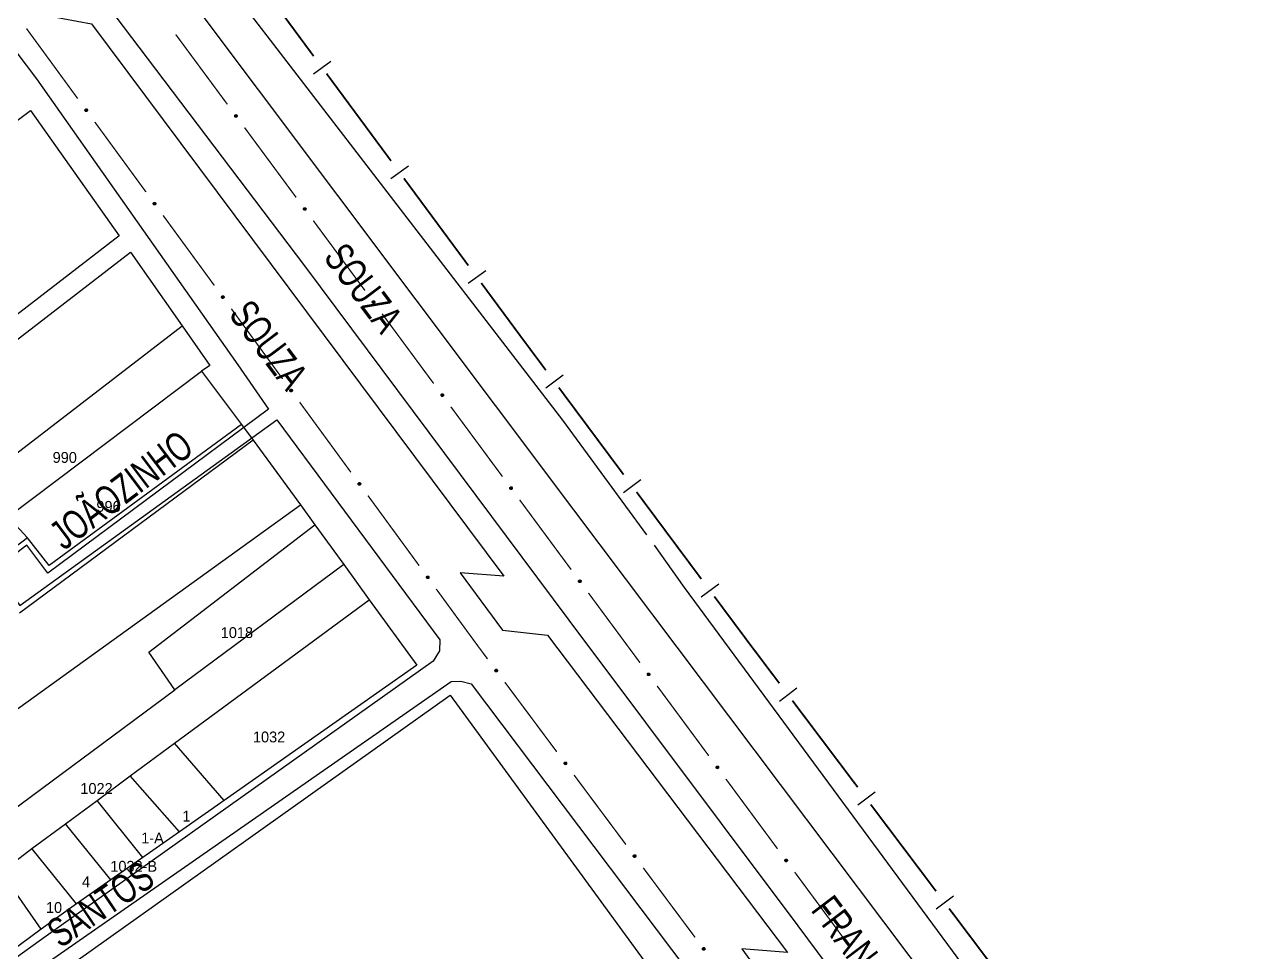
# Model space of a CAD drawing. Extents: x 200123 to 201542, y 4839549 to 4841240.
# Drawn here: x 201358.9 to 201530.1, y 4839952.7 to 4840081 of the extents above; entities that cross this region are included whole.
import ezdxf
from ezdxf.enums import TextEntityAlignment as Align

# ---------------------------------------------------------------- set-up
doc = ezdxf.new("R2010")
doc.units = 0
doc.header["$LTSCALE"] = 1.5
doc.header["$MEASUREMENT"] = 0
for name, color, linetype in [('CD_MALHA_LOTES', 7, 'CONTINUOUS'), ('HD-CANAIS', 7, 'CONTINUOUS'), ('LM-LIM-SETORES-BAIRROS', 250, 'CONTINUOUS'), ('RU-QUADRA', 210, 'CONTINUOUS'), ('SV-EIXO-RUA-PAV', 20, 'CONTINUOUS'), ('SV-RUA-PAVIM', 7, 'CONTINUOUS'), ('SV-TXT-RUA-PAV', 7, 'CONTINUOUS'), ('Th_NmrPort', 1, 'CONTINUOUS')]:
    doc.layers.add(name, color=color, linetype=linetype)
doc.styles.add('ARIAL', font='ARIAL.SHX')

msp = doc.modelspace()

# ---------------------------------------------------------------- linework, layer by layer
at = {"layer": 'CD_MALHA_LOTES', "linetype": 'Continuous', "flags": 128}
for points in [[(201326.72, 4840044.38), (201359.71, 4840069.16)], [(201359.71, 4840069.16), (201371.96, 4840051.83)], [(201371.96, 4840051.83), (201340.63, 4840027.64)], [(201322.88, 4840010.48), (201373.56, 4840049.57)], [(201373.56, 4840049.57), (201380.7, 4840039.36)], [(201352.98, 4840018.06), (201380.7, 4840039.36)], [(201380.7, 4840039.36), (201384.53, 4840033.86)], [(201384.53, 4840033.86), (201383.37, 4840033.08)], [(201356.62, 4840012.94), (201383.37, 4840033.08)], [(201383.37, 4840033.08), (201388.88, 4840025.7)], [(201388.88, 4840025.7), (201362.29, 4840006.22)], [(201388.88, 4840025.7), (201390.5, 4840023.54)], [(201390.5, 4840023.54), (201358.2, 4839999.65)], [(201390.5, 4840023.54), (201397.03, 4840014.6)], [(201329.31, 4839965.82), (201397.03, 4840014.6)], [(201397.03, 4840014.6), (201399.05, 4840011.83)], [(201359.29, 4840010.04), (201356.62, 4840012.94)], [(201376.07, 4839994.22), (201399.05, 4840011.83)], [(201399.05, 4840011.83), (201403.02, 4840006.35)], [(201359.29, 4840010.04), (201355.81, 4840007.36)], [(201362.29, 4840006.22), (201359.29, 4840010.04)], [(201403.02, 4840006.35), (201379.66, 4839989.04)], [(201403.02, 4840006.35), (201406.54, 4840001.5)], [(201379.64, 4839981.65), (201406.54, 4840001.5)], [(201406.54, 4840001.5), (201413.11, 4839992.44)], [(201379.66, 4839989.04), (201376.07, 4839994.22)], [(201413.11, 4839992.44), (201386.48, 4839973.74)], [(201352.66, 4839969.03), (201379.66, 4839989.04)], [(201332.42, 4839927.18), (201361.32, 4839948.13), (201361.9, 4839948.55), (201417.73, 4839988.28)], [(201417.73, 4839988.28), (201443.69, 4839952.77), (201449.96, 4839944.23)], [(201373.51, 4839977.13), (201379.64, 4839981.65)], [(201386.48, 4839973.74), (201379.64, 4839981.65)], [(201368.92, 4839973.74), (201373.51, 4839977.13)], [(201380.32, 4839969.41), (201373.51, 4839977.13)], [(201364.55, 4839970.51), (201368.92, 4839973.74)], [(201375.24, 4839965.84), (201368.92, 4839973.74)], [(201386.48, 4839973.74), (201380.32, 4839969.41)], [(201359.91, 4839967.08), (201364.55, 4839970.51)], [(201370.84, 4839962.75), (201364.55, 4839970.51)], [(201380.32, 4839969.41), (201375.24, 4839965.84)], [(201356.5, 4839964.45), (201359.91, 4839967.08)], [(201366.1, 4839959.42), (201359.91, 4839967.08)], [(201375.24, 4839965.84), (201370.84, 4839962.75)], [(201361.22, 4839955.96), (201355.64, 4839963.94)], [(201370.84, 4839962.75), (201366.1, 4839959.42)], [(201366.1, 4839959.42), (201361.22, 4839955.96)], [(201361.22, 4839955.96), (201356.9, 4839952.75)]]:
    msp.add_lwpolyline(points, dxfattribs=at)
at = {"layer": 'HD-CANAIS', "linetype": 'Continuous'}
for points in [[(201378.25, 4840097.9, 2.24), (201433.28, 4840026.33, 2.43), (201444.89, 4840010.46, 2.45)], [(201445.92, 4840009.05, 2.45), (201450.07, 4840003.19, 2.45), (201522.11, 4839905.51, 2.45)]]:
    msp.add_polyline3d(points, dxfattribs=at)
at = {"layer": 'LM-LIM-SETORES-BAIRROS', "const_width": 0.25}
for points in [[(201398.868389, 4840076.65558), (201389.956175, 4840088.720921)], [(201409.563046, 4840062.177171), (201400.650832, 4840074.242512)], [(201420.257702, 4840047.698763), (201411.345489, 4840059.764103)], [(201427.54, 4840037.84), (201422.040145, 4840045.285695)], [(201427.983808, 4840037.243756), (201427.54, 4840037.84)], [(201430.969258, 4840033.232885), (201427.983808, 4840037.243756)], [(201441.716879, 4840018.793749), (201432.760529, 4840030.826362)], [(201452.4645, 4840004.354613), (201443.50815, 4840016.387226)], [(201459.1, 4839995.44), (201454.25577, 4840001.94809)], [(201459.633808, 4839994.731689), (201459.1, 4839995.44)], [(201463.244946, 4839989.940062), (201459.633808, 4839994.731689)], [(201474.078359, 4839975.565183), (201465.050515, 4839987.544249)], [(201484.911772, 4839961.190303), (201475.883928, 4839973.169369)], [(201495.745185, 4839946.815424), (201486.717341, 4839958.79449)]]:
    msp.add_lwpolyline(points, dxfattribs=at)
at = {"layer": 'LM-LIM-SETORES-BAIRROS'}
for points in [[(201401.263218, 4840075.938089), (201398.85015, 4840074.155647)], [(201411.957875, 4840061.459681), (201409.544807, 4840059.677238)], [(201422.652532, 4840046.981272), (201420.239464, 4840045.198829)], [(201433.3667, 4840032.524171), (201430.960177, 4840030.732901)], [(201444.114321, 4840018.085036), (201441.707798, 4840016.293765)], [(201454.861942, 4840003.6459), (201452.455419, 4840001.85463)], [(201465.646565, 4839989.245638), (201463.250752, 4839987.440069)], [(201476.479978, 4839974.870758), (201474.084165, 4839973.065189)], [(201487.313392, 4839960.495879), (201484.917578, 4839958.69031)]]:
    msp.add_lwpolyline(points, dxfattribs=at)
at = {"layer": 'RU-QUADRA', "linetype": 'Continuous', "flags": 128}
msp.add_lwpolyline([(201260.65, 4839995.17), (201293.27, 4840019.19), (201326.72, 4840044.38), (201359.71, 4840069.16), (201371.96, 4840051.83), (201340.63, 4840027.64), (201309.26, 4840003.42), (201275.07, 4839977.02)], close=True, dxfattribs=at)
for points in [[(201322.88, 4840010.48), (201373.56, 4840049.57), (201380.7, 4840039.36), (201384.53, 4840033.86), (201383.37, 4840033.08), (201388.88, 4840025.7), (201390.5, 4840023.54), (201397.03, 4840014.6), (201399.05, 4840011.83), (201403.02, 4840006.35), (201406.54, 4840001.5), (201413.11, 4839992.44), (201386.48, 4839973.74), (201380.32, 4839969.41), (201375.24, 4839965.84), (201370.84, 4839962.75), (201366.1, 4839959.42), (201361.22, 4839955.96), (201356.9, 4839952.75)], [(201332.42, 4839927.18), (201361.32, 4839948.13), (201361.9, 4839948.55), (201417.73, 4839988.28), (201443.69, 4839952.77), (201449.96, 4839944.23), (201462.39, 4839927.32), (201469.49, 4839917.65), (201476.58, 4839907.99), (201483.92, 4839897.56), (201490.98, 4839887.53), (201451.64, 4839859.03), (201448.01, 4839856.62), (201438.11, 4839850.01), (201432.39, 4839846.19), (201413.45, 4839833.55), (201404.61, 4839827.65), (201397.71, 4839823.05), (201392.31, 4839819.5), (201381.22, 4839812.26), (201368.43, 4839803.91), (201354.48, 4839794.79)]]:
    msp.add_lwpolyline(points, dxfattribs=at)
at = {"layer": 'SV-EIXO-RUA-PAV', "const_width": 0.18}
for points in [[(201359.16844, 4840080.475438), (201366.249484, 4840070.787362)], [(201379.807681, 4840079.646608), (201386.938193, 4840069.994883)], [(201368.609832, 4840067.558003), (201375.690875, 4840057.869927)], [(201389.315031, 4840066.777641), (201396.445543, 4840057.125917)], [(201378.051223, 4840054.640568), (201385.132267, 4840044.952492)], [(201398.822381, 4840053.908675), (201405.952893, 4840044.25695)], [(201387.492615, 4840041.723133), (201394.573658, 4840032.035057)], [(201408.329731, 4840041.039709), (201415.460243, 4840031.387984)], [(201396.934006, 4840028.805698), (201404.01505, 4840019.117622)], [(201417.83708, 4840028.170742), (201424.967593, 4840018.519017)], [(201406.375398, 4840015.888263), (201413.456441, 4840006.200187)], [(201427.34443, 4840015.301776), (201434.474943, 4840005.650051)], [(201415.816789, 4840002.970828), (201421.127572, 4839995.704771)], [(201436.85178, 4840002.432809), (201443.982293, 4839992.781084)], [(201421.127572, 4839995.704771), (201421.65, 4839994.99)], [(201421.65, 4839994.99), (201422.913616, 4839993.294401)], [(201425.303819, 4839990.087076), (201432.474428, 4839980.465103)], [(201446.35913, 4839989.563843), (201453.489643, 4839979.912118)], [(201434.864631, 4839977.257779), (201442.035241, 4839967.635806)], [(201455.86648, 4839976.694876), (201462.996993, 4839967.043152)], [(201444.425444, 4839964.428482), (201451.596053, 4839954.806509)], [(201465.37383, 4839963.82591), (201472.504343, 4839954.174185)]]:
    msp.add_lwpolyline(points, dxfattribs=at)
at = {"layer": 'SV-EIXO-RUA-PAV'}
for points in [[(201367.433746, 4840069.353638), (201367.482176, 4840069.346811), (201367.522402, 4840069.331039), (201367.552167, 4840069.308228), (201367.573213, 4840069.281213), (201367.591632, 4840069.251149), (201367.603515, 4840069.216742), (201367.608244, 4840069.175633), (201367.601736, 4840069.127003), (201367.582871, 4840069.086857), (201367.562069, 4840069.056479), (201367.535162, 4840069.032911), (201367.505657, 4840069.015508), (201367.469509, 4840069.004347), (201367.427801, 4840068.999961), (201367.379061, 4840069.007689), (201367.33973, 4840069.023421), (201367.311519, 4840069.046241), (201367.287997, 4840069.073441), (201367.269561, 4840069.104359), (201367.258092, 4840069.138201), (201367.253751, 4840069.180201), (201367.262016, 4840069.228207), (201367.277259, 4840069.267614), (201367.299677, 4840069.296138), (201367.326977, 4840069.318693), (201367.356906, 4840069.337533), (201367.390995, 4840069.350918), (201367.433746, 4840069.353638)], [(201388.129774, 4840068.567237), (201388.178238, 4840068.560657), (201388.218545, 4840068.545091), (201388.248426, 4840068.522433), (201388.26961, 4840068.495525), (201388.288183, 4840068.465557), (201388.300241, 4840068.431211), (201388.30518, 4840068.390126), (201388.298921, 4840068.341464), (201388.280262, 4840068.301222), (201388.259615, 4840068.270738), (201388.23283, 4840068.247033), (201388.203414, 4840068.229478), (201388.167323, 4840068.218133), (201388.125639, 4840068.213533), (201388.07686, 4840068.221012), (201388.037449, 4840068.236543), (201388.009122, 4840068.259218), (201387.985461, 4840068.286297), (201387.966867, 4840068.31712), (201387.955224, 4840068.350903), (201387.950669, 4840068.392881), (201387.958688, 4840068.440929), (201387.97373, 4840068.480413), (201387.996001, 4840068.509051), (201388.023185, 4840068.531745), (201388.053017, 4840068.550738), (201388.087038, 4840068.564297), (201388.129774, 4840068.567237)], [(201376.875138, 4840056.436203), (201376.923567, 4840056.429376), (201376.963794, 4840056.413604), (201376.993559, 4840056.390793), (201377.014605, 4840056.363778), (201377.033024, 4840056.333714), (201377.044906, 4840056.299307), (201377.049635, 4840056.258198), (201377.043127, 4840056.209568), (201377.024262, 4840056.169422), (201377.00346, 4840056.139044), (201376.976553, 4840056.115476), (201376.947049, 4840056.098073), (201376.9109, 4840056.086912), (201376.869193, 4840056.082526), (201376.820452, 4840056.090254), (201376.781122, 4840056.105986), (201376.752911, 4840056.128806), (201376.729389, 4840056.156006), (201376.710953, 4840056.186924), (201376.699483, 4840056.220766), (201376.695143, 4840056.262766), (201376.703408, 4840056.310772), (201376.718651, 4840056.350179), (201376.741068, 4840056.378703), (201376.768369, 4840056.401258), (201376.798297, 4840056.420098), (201376.832387, 4840056.433483), (201376.875138, 4840056.436203)], [(201397.637124, 4840055.69827), (201397.685588, 4840055.69169), (201397.725895, 4840055.676125), (201397.755776, 4840055.653467), (201397.77696, 4840055.626559), (201397.795533, 4840055.59659), (201397.807591, 4840055.562244), (201397.81253, 4840055.52116), (201397.806271, 4840055.472497), (201397.787612, 4840055.432255), (201397.766965, 4840055.401771), (201397.74018, 4840055.378066), (201397.710764, 4840055.360512), (201397.674673, 4840055.349166), (201397.632989, 4840055.344567), (201397.58421, 4840055.352045), (201397.544799, 4840055.367576), (201397.516472, 4840055.390251), (201397.492811, 4840055.417331), (201397.474217, 4840055.448154), (201397.462574, 4840055.481937), (201397.458019, 4840055.523915), (201397.466038, 4840055.571962), (201397.48108, 4840055.611447), (201397.503351, 4840055.640085), (201397.530535, 4840055.662779), (201397.560367, 4840055.681772), (201397.594388, 4840055.695331), (201397.637124, 4840055.69827)], [(201386.316529, 4840043.518768), (201386.364959, 4840043.511941), (201386.405185, 4840043.496169), (201386.43495, 4840043.473358), (201386.455996, 4840043.446343), (201386.474415, 4840043.416279), (201386.486298, 4840043.381872), (201386.491027, 4840043.340763), (201386.484519, 4840043.292133), (201386.465654, 4840043.251987), (201386.444852, 4840043.221609), (201386.417945, 4840043.198041), (201386.38844, 4840043.180638), (201386.352292, 4840043.169477), (201386.310584, 4840043.165091), (201386.261844, 4840043.172819), (201386.222513, 4840043.188551), (201386.194302, 4840043.211371), (201386.17078, 4840043.238571), (201386.152344, 4840043.269489), (201386.140875, 4840043.303331), (201386.136534, 4840043.345331), (201386.144799, 4840043.393337), (201386.160042, 4840043.432744), (201386.18246, 4840043.461268), (201386.20976, 4840043.483823), (201386.239689, 4840043.502663), (201386.273778, 4840043.516047), (201386.316529, 4840043.518768)], [(201407.144474, 4840042.829304), (201407.192938, 4840042.822724), (201407.233245, 4840042.807159), (201407.263126, 4840042.7845), (201407.28431, 4840042.757593), (201407.302882, 4840042.727624), (201407.314941, 4840042.693278), (201407.31988, 4840042.652193), (201407.313621, 4840042.603531), (201407.294962, 4840042.563289), (201407.274315, 4840042.532805), (201407.24753, 4840042.5091), (201407.218114, 4840042.491546), (201407.182023, 4840042.4802), (201407.140339, 4840042.475601), (201407.09156, 4840042.483079), (201407.052149, 4840042.49861), (201407.023822, 4840042.521285), (201407.000161, 4840042.548364), (201406.981567, 4840042.579187), (201406.969924, 4840042.61297), (201406.965369, 4840042.654948), (201406.973388, 4840042.702996), (201406.98843, 4840042.74248), (201407.010701, 4840042.771118), (201407.037885, 4840042.793812), (201407.067717, 4840042.812806), (201407.101738, 4840042.826364), (201407.144474, 4840042.829304)], [(201395.757921, 4840030.601333), (201395.80635, 4840030.594506), (201395.846577, 4840030.578734), (201395.876342, 4840030.555923), (201395.897388, 4840030.528908), (201395.915806, 4840030.498844), (201395.927689, 4840030.464437), (201395.932418, 4840030.423328), (201395.92591, 4840030.374698), (201395.907045, 4840030.334552), (201395.886243, 4840030.304174), (201395.859336, 4840030.280606), (201395.829832, 4840030.263203), (201395.793683, 4840030.252042), (201395.751976, 4840030.247656), (201395.703235, 4840030.255384), (201395.663904, 4840030.271116), (201395.635694, 4840030.293936), (201395.612172, 4840030.321136), (201395.593735, 4840030.352054), (201395.582266, 4840030.385896), (201395.577926, 4840030.427896), (201395.58619, 4840030.475902), (201395.601434, 4840030.515309), (201395.623851, 4840030.543833), (201395.651151, 4840030.566388), (201395.68108, 4840030.585228), (201395.71517, 4840030.598612), (201395.757921, 4840030.601333)], [(201416.651824, 4840029.960338), (201416.700288, 4840029.953758), (201416.740595, 4840029.938192), (201416.770476, 4840029.915534), (201416.79166, 4840029.888626), (201416.810232, 4840029.858657), (201416.822291, 4840029.824311), (201416.82723, 4840029.783227), (201416.820971, 4840029.734565), (201416.802312, 4840029.694322), (201416.781665, 4840029.663839), (201416.75488, 4840029.640133), (201416.725464, 4840029.622579), (201416.689373, 4840029.611233), (201416.647689, 4840029.606634), (201416.59891, 4840029.614112), (201416.559499, 4840029.629643), (201416.531172, 4840029.652318), (201416.507511, 4840029.679398), (201416.488917, 4840029.710221), (201416.477274, 4840029.744004), (201416.472719, 4840029.785982), (201416.480738, 4840029.834029), (201416.49578, 4840029.873514), (201416.518051, 4840029.902152), (201416.545235, 4840029.924846), (201416.575067, 4840029.943839), (201416.609088, 4840029.957398), (201416.651824, 4840029.960338)], [(201405.199312, 4840017.683898), (201405.247742, 4840017.677071), (201405.287968, 4840017.661299), (201405.317733, 4840017.638488), (201405.338779, 4840017.611473), (201405.357198, 4840017.581409), (201405.36908, 4840017.547002), (201405.37381, 4840017.505893), (201405.367301, 4840017.457263), (201405.348437, 4840017.417117), (201405.327635, 4840017.386739), (201405.300728, 4840017.363171), (201405.271223, 4840017.345768), (201405.235075, 4840017.334607), (201405.193367, 4840017.330221), (201405.144627, 4840017.337949), (201405.105296, 4840017.353681), (201405.077085, 4840017.376501), (201405.053563, 4840017.403701), (201405.035127, 4840017.434619), (201405.023657, 4840017.468461), (201405.019317, 4840017.510461), (201405.027582, 4840017.558467), (201405.042825, 4840017.597874), (201405.065243, 4840017.626398), (201405.092543, 4840017.648953), (201405.122472, 4840017.667793), (201405.156561, 4840017.681177), (201405.199312, 4840017.683898)], [(201426.159174, 4840017.091371), (201426.207638, 4840017.084791), (201426.247945, 4840017.069226), (201426.277826, 4840017.046567), (201426.29901, 4840017.01966), (201426.317582, 4840016.989691), (201426.329641, 4840016.955345), (201426.33458, 4840016.91426), (201426.328321, 4840016.865598), (201426.309662, 4840016.825356), (201426.289015, 4840016.794872), (201426.26223, 4840016.771167), (201426.232814, 4840016.753613), (201426.196723, 4840016.742267), (201426.155039, 4840016.737668), (201426.10626, 4840016.745146), (201426.066849, 4840016.760677), (201426.038522, 4840016.783352), (201426.014861, 4840016.810432), (201425.996267, 4840016.841255), (201425.984624, 4840016.875038), (201425.980069, 4840016.917015), (201425.988088, 4840016.965063), (201426.003129, 4840017.004547), (201426.025401, 4840017.033185), (201426.052585, 4840017.05588), (201426.082417, 4840017.074873), (201426.116438, 4840017.088432), (201426.159174, 4840017.091371)], [(201414.640704, 4840004.766463), (201414.689133, 4840004.759636), (201414.72936, 4840004.743864), (201414.759124, 4840004.721053), (201414.780171, 4840004.694038), (201414.798589, 4840004.663974), (201414.810472, 4840004.629567), (201414.815201, 4840004.588458), (201414.808693, 4840004.539828), (201414.789828, 4840004.499682), (201414.769026, 4840004.469304), (201414.742119, 4840004.445736), (201414.712614, 4840004.428333), (201414.676466, 4840004.417172), (201414.634759, 4840004.412786), (201414.586018, 4840004.420514), (201414.546687, 4840004.436246), (201414.518477, 4840004.459066), (201414.494954, 4840004.486266), (201414.476518, 4840004.517184), (201414.465049, 4840004.551026), (201414.460709, 4840004.593026), (201414.468973, 4840004.641032), (201414.484217, 4840004.680439), (201414.506634, 4840004.708963), (201414.533934, 4840004.731518), (201414.563863, 4840004.750358), (201414.597953, 4840004.763742), (201414.640704, 4840004.766463)], [(201435.666524, 4840004.222405), (201435.714988, 4840004.215825), (201435.755295, 4840004.200259), (201435.785176, 4840004.177601), (201435.80636, 4840004.150693), (201435.824932, 4840004.120725), (201435.836991, 4840004.086379), (201435.84193, 4840004.045294), (201435.835671, 4840003.996632), (201435.817012, 4840003.956389), (201435.796365, 4840003.925906), (201435.76958, 4840003.9022), (201435.740164, 4840003.884646), (201435.704073, 4840003.873301), (201435.662389, 4840003.868701), (201435.61361, 4840003.87618), (201435.574199, 4840003.891711), (201435.545872, 4840003.914386), (201435.522211, 4840003.941465), (201435.503617, 4840003.972288), (201435.491974, 4840004.006071), (201435.487419, 4840004.048049), (201435.495438, 4840004.096096), (201435.510479, 4840004.135581), (201435.532751, 4840004.164219), (201435.559935, 4840004.186913), (201435.589767, 4840004.205906), (201435.623788, 4840004.219465), (201435.666524, 4840004.222405)], [(201424.111127, 4839991.871725), (201424.159618, 4839991.865346), (201424.199989, 4839991.849949), (201424.229964, 4839991.827415), (201424.25126, 4839991.800596), (201424.269957, 4839991.770704), (201424.282158, 4839991.736409), (201424.287269, 4839991.695345), (201424.281212, 4839991.646657), (201424.26272, 4839991.606338), (201424.242201, 4839991.575768), (201424.215514, 4839991.551952), (201424.186172, 4839991.534276), (201424.150128, 4839991.52278), (201424.108464, 4839991.518007), (201424.059654, 4839991.525282), (201424.020178, 4839991.540649), (201423.991757, 4839991.563206), (201423.967984, 4839991.590187), (201423.949262, 4839991.620932), (201423.937479, 4839991.654667), (201423.932749, 4839991.696625), (201423.940568, 4839991.744706), (201423.955445, 4839991.784252), (201423.977597, 4839991.812983), (201424.004687, 4839991.83579), (201424.03444, 4839991.854907), (201424.068404, 4839991.868607), (201424.111127, 4839991.871725)], [(201445.173874, 4839991.353438), (201445.222338, 4839991.346858), (201445.262645, 4839991.331293), (201445.292526, 4839991.308635), (201445.31371, 4839991.281727), (201445.332282, 4839991.251758), (201445.344341, 4839991.217412), (201445.34928, 4839991.176327), (201445.343021, 4839991.127665), (201445.324362, 4839991.087423), (201445.303715, 4839991.056939), (201445.276929, 4839991.033234), (201445.247514, 4839991.01568), (201445.211423, 4839991.004334), (201445.169739, 4839990.999735), (201445.12096, 4839991.007213), (201445.081549, 4839991.022744), (201445.053222, 4839991.045419), (201445.02956, 4839991.072499), (201445.010966, 4839991.103322), (201444.999324, 4839991.137105), (201444.994769, 4839991.179083), (201445.002788, 4839991.22713), (201445.017829, 4839991.266614), (201445.040101, 4839991.295252), (201445.067285, 4839991.317947), (201445.097117, 4839991.33694), (201445.131138, 4839991.350499), (201445.173874, 4839991.353438)], [(201433.671939, 4839979.042427), (201433.72043, 4839979.036049), (201433.760801, 4839979.020651), (201433.790777, 4839978.998118), (201433.812073, 4839978.971298), (201433.830769, 4839978.941407), (201433.84297, 4839978.907112), (201433.848081, 4839978.866048), (201433.842024, 4839978.81736), (201433.823533, 4839978.77704), (201433.803013, 4839978.746471), (201433.776326, 4839978.722655), (201433.746984, 4839978.704978), (201433.710941, 4839978.693482), (201433.669276, 4839978.68871), (201433.620466, 4839978.695985), (201433.580991, 4839978.711352), (201433.552569, 4839978.733909), (201433.528796, 4839978.76089), (201433.510074, 4839978.791635), (201433.498291, 4839978.825369), (201433.493561, 4839978.867328), (201433.50138, 4839978.915408), (201433.516257, 4839978.954955), (201433.538409, 4839978.983685), (201433.565499, 4839979.006493), (201433.595252, 4839979.02561), (201433.629216, 4839979.03931), (201433.671939, 4839979.042427)], [(201454.681224, 4839978.484472), (201454.729688, 4839978.477892), (201454.769995, 4839978.462326), (201454.799876, 4839978.439668), (201454.82106, 4839978.412761), (201454.839632, 4839978.382792), (201454.851691, 4839978.348446), (201454.85663, 4839978.307361), (201454.850371, 4839978.258699), (201454.831712, 4839978.218457), (201454.811065, 4839978.187973), (201454.784279, 4839978.164268), (201454.754864, 4839978.146713), (201454.718773, 4839978.135368), (201454.677089, 4839978.130769), (201454.62831, 4839978.138247), (201454.588899, 4839978.153778), (201454.560572, 4839978.176453), (201454.53691, 4839978.203532), (201454.518316, 4839978.234355), (201454.506674, 4839978.268138), (201454.502119, 4839978.310116), (201454.510138, 4839978.358164), (201454.525179, 4839978.397648), (201454.547451, 4839978.426286), (201454.574635, 4839978.44898), (201454.604467, 4839978.467974), (201454.638488, 4839978.481532), (201454.681224, 4839978.484472)], [(201443.232752, 4839966.21313), (201443.281242, 4839966.206752), (201443.321614, 4839966.191354), (201443.351589, 4839966.16882), (201443.372885, 4839966.142001), (201443.391582, 4839966.11211), (201443.403783, 4839966.077814), (201443.408893, 4839966.03675), (201443.402836, 4839965.988063), (201443.384345, 4839965.947743), (201443.363825, 4839965.917174), (201443.337138, 4839965.893357), (201443.307796, 4839965.875681), (201443.271753, 4839965.864185), (201443.230088, 4839965.859412), (201443.181278, 4839965.866688), (201443.141803, 4839965.882055), (201443.113382, 4839965.904612), (201443.089608, 4839965.931592), (201443.070886, 4839965.962338), (201443.059103, 4839965.996072), (201443.054373, 4839966.038031), (201443.062192, 4839966.086111), (201443.077069, 4839966.125658), (201443.099221, 4839966.154388), (201443.126311, 4839966.177195), (201443.156064, 4839966.196312), (201443.190028, 4839966.210013), (201443.232752, 4839966.21313)], [(201464.188574, 4839965.615505), (201464.237038, 4839965.608925), (201464.277345, 4839965.59336), (201464.307226, 4839965.570702), (201464.32841, 4839965.543794), (201464.346982, 4839965.513825), (201464.359041, 4839965.479479), (201464.36398, 4839965.438395), (201464.357721, 4839965.389733), (201464.339062, 4839965.34949), (201464.318415, 4839965.319006), (201464.291629, 4839965.295301), (201464.262214, 4839965.277747), (201464.226123, 4839965.266401), (201464.184439, 4839965.261802), (201464.13566, 4839965.26928), (201464.096249, 4839965.284811), (201464.067922, 4839965.307486), (201464.04426, 4839965.334566), (201464.025666, 4839965.365389), (201464.014024, 4839965.399172), (201464.009469, 4839965.44115), (201464.017488, 4839965.489197), (201464.032529, 4839965.528682), (201464.054801, 4839965.55732), (201464.081985, 4839965.580014), (201464.111817, 4839965.599007), (201464.145838, 4839965.612566), (201464.188574, 4839965.615505)], [(201452.793564, 4839953.383833), (201452.842055, 4839953.377454), (201452.882426, 4839953.362057), (201452.912401, 4839953.339523), (201452.933697, 4839953.312704), (201452.952394, 4839953.282812), (201452.964595, 4839953.248517), (201452.969705, 4839953.207453), (201452.963648, 4839953.158765), (201452.945157, 4839953.118446), (201452.924637, 4839953.087876), (201452.897951, 4839953.06406), (201452.868608, 4839953.046384), (201452.832565, 4839953.034888), (201452.7909, 4839953.030115), (201452.74209, 4839953.03739), (201452.702615, 4839953.052757), (201452.674194, 4839953.075314), (201452.65042, 4839953.102295), (201452.631698, 4839953.13304), (201452.619915, 4839953.166775), (201452.615186, 4839953.208733), (201452.623005, 4839953.256814), (201452.637882, 4839953.29636), (201452.660034, 4839953.325091), (201452.687124, 4839953.347898), (201452.716876, 4839953.367015), (201452.75084, 4839953.380715), (201452.793564, 4839953.383833)]]:
    msp.add_lwpolyline(points, close=True, dxfattribs=at)
for points in [[(201367.253751, 4840069.180201), (201367.427801, 4840068.999961)], [(201367.258092, 4840069.138201), (201367.379061, 4840069.007689)], [(201367.261092, 4840069.156159), (201367.398479, 4840069.009814)], [(201367.261384, 4840069.202007), (201367.446446, 4840069.00431)], [(201367.262016, 4840069.228207), (201367.469509, 4840069.004347)], [(201367.2669, 4840069.118151), (201367.355215, 4840069.020446)], [(201367.269561, 4840069.104359), (201367.33973, 4840069.023421)], [(201367.27011, 4840069.245567), (201367.483945, 4840069.013127)], [(201367.277259, 4840069.267614), (201367.505657, 4840069.015508)], [(201367.289895, 4840069.27862), (201367.518224, 4840069.02635)], [(201367.299677, 4840069.296138), (201367.535162, 4840069.032911)], [(201367.314512, 4840069.305063), (201367.545468, 4840069.044573)], [(201367.326977, 4840069.318693), (201367.562069, 4840069.056479)], [(201367.345061, 4840069.325702), (201367.570974, 4840069.076736)], [(201367.356906, 4840069.337533), (201367.582871, 4840069.086857)], [(201367.376628, 4840069.340323), (201367.589954, 4840069.110891)], [(201367.390995, 4840069.350918), (201367.601736, 4840069.127003)], [(201367.411415, 4840069.350538), (201367.601391, 4840069.153053)], [(201367.433746, 4840069.353638), (201367.608244, 4840069.175633)], [(201367.459975, 4840069.348847), (201367.601175, 4840069.201909)], [(201367.482176, 4840069.346811), (201367.603515, 4840069.216742)], [(201367.505146, 4840069.337919), (201367.591553, 4840069.240511)], [(201367.522402, 4840069.331039), (201367.591632, 4840069.251149)], [(201387.950669, 4840068.392881), (201388.125639, 4840068.213533)], [(201387.955224, 4840068.350903), (201388.07686, 4840068.221012)], [(201387.958133, 4840068.368877), (201388.096266, 4840068.223236)], [(201387.958191, 4840068.414725), (201388.144261, 4840068.217978)], [(201387.958688, 4840068.440929), (201388.167323, 4840068.218133)], [(201387.964135, 4840068.330899), (201388.052948, 4840068.233647)], [(201387.966693, 4840068.45833), (201388.181715, 4840068.226986)], [(201387.966867, 4840068.31712), (201388.037449, 4840068.236543)], [(201387.97373, 4840068.480413), (201388.203414, 4840068.229478)], [(201387.986309, 4840068.491484), (201388.215925, 4840068.240385)], [(201387.996001, 4840068.509051), (201388.23283, 4840068.247033)], [(201388.01079, 4840068.518052), (201388.243076, 4840068.258747)], [(201388.023185, 4840068.531745), (201388.259615, 4840068.270738)], [(201388.041233, 4840068.538847), (201388.268417, 4840068.29104)], [(201388.053017, 4840068.550738), (201388.280262, 4840068.301222)], [(201388.072725, 4840068.553629), (201388.287222, 4840068.325291)], [(201388.087038, 4840068.564297), (201388.298921, 4840068.341464)], [(201388.107459, 4840068.564022), (201388.298444, 4840068.367512)], [(201388.129774, 4840068.567237), (201388.30518, 4840068.390126)], [(201388.156027, 4840068.56258), (201388.297977, 4840068.416366)], [(201388.178238, 4840068.560657), (201388.300241, 4840068.431211)], [(201388.201253, 4840068.551883), (201388.288158, 4840068.454918)], [(201388.218545, 4840068.545091), (201388.288183, 4840068.465557)], [(201376.695143, 4840056.262766), (201376.869193, 4840056.082526)], [(201376.699483, 4840056.220766), (201376.820452, 4840056.090254)], [(201376.702483, 4840056.238724), (201376.83987, 4840056.092379)], [(201376.702776, 4840056.284572), (201376.887837, 4840056.086875)], [(201376.703408, 4840056.310772), (201376.9109, 4840056.086912)], [(201376.708292, 4840056.200716), (201376.796606, 4840056.103011)], [(201376.710953, 4840056.186924), (201376.781122, 4840056.105986)], [(201376.711501, 4840056.328132), (201376.925336, 4840056.095692)], [(201376.718651, 4840056.350179), (201376.947049, 4840056.098073)], [(201376.731286, 4840056.361185), (201376.959615, 4840056.108915)], [(201376.741068, 4840056.378703), (201376.976553, 4840056.115476)], [(201376.755903, 4840056.387628), (201376.98686, 4840056.127138)], [(201376.768369, 4840056.401258), (201377.00346, 4840056.139044)], [(201376.786452, 4840056.408267), (201377.012366, 4840056.159301)], [(201376.798297, 4840056.420098), (201377.024262, 4840056.169422)], [(201376.818019, 4840056.422888), (201377.031346, 4840056.193456)], [(201376.832387, 4840056.433483), (201377.043127, 4840056.209568)], [(201376.852807, 4840056.433103), (201377.042783, 4840056.235618)], [(201376.875138, 4840056.436203), (201377.049635, 4840056.258198)], [(201376.901366, 4840056.431412), (201377.042567, 4840056.284474)], [(201376.923567, 4840056.429376), (201377.044906, 4840056.299307)], [(201376.946537, 4840056.420484), (201377.032945, 4840056.323076)], [(201376.963794, 4840056.413604), (201377.033024, 4840056.333714)], [(201397.458019, 4840055.523915), (201397.632989, 4840055.344567)], [(201397.462574, 4840055.481937), (201397.58421, 4840055.352045)], [(201397.465483, 4840055.49991), (201397.603616, 4840055.35427)], [(201397.465541, 4840055.545759), (201397.651611, 4840055.349011)], [(201397.466038, 4840055.571962), (201397.674673, 4840055.349166)], [(201397.471485, 4840055.461932), (201397.560298, 4840055.36468)], [(201397.474043, 4840055.589364), (201397.689065, 4840055.35802)], [(201397.474217, 4840055.448154), (201397.544799, 4840055.367576)], [(201397.48108, 4840055.611447), (201397.710764, 4840055.360512)], [(201397.493659, 4840055.622517), (201397.723275, 4840055.371418)], [(201397.503351, 4840055.640085), (201397.74018, 4840055.378066)], [(201397.51814, 4840055.649086), (201397.750426, 4840055.38978)], [(201397.530535, 4840055.662779), (201397.766965, 4840055.401771)], [(201397.548583, 4840055.66988), (201397.775767, 4840055.422074)], [(201397.560367, 4840055.681772), (201397.787612, 4840055.432255)], [(201397.580075, 4840055.684663), (201397.794572, 4840055.456325)], [(201397.594388, 4840055.695331), (201397.806271, 4840055.472497)], [(201397.614809, 4840055.695056), (201397.805794, 4840055.498545)], [(201397.637124, 4840055.69827), (201397.81253, 4840055.52116)], [(201397.663377, 4840055.693614), (201397.805327, 4840055.5474)], [(201397.685588, 4840055.69169), (201397.807591, 4840055.562244)], [(201397.708603, 4840055.682916), (201397.795508, 4840055.585951)], [(201397.725895, 4840055.676125), (201397.795533, 4840055.59659)], [(201386.136534, 4840043.345331), (201386.310584, 4840043.165091)], [(201386.140875, 4840043.303331), (201386.261844, 4840043.172819)], [(201386.143875, 4840043.321289), (201386.281262, 4840043.174944)], [(201386.144167, 4840043.367137), (201386.329228, 4840043.16944)], [(201386.144799, 4840043.393337), (201386.352292, 4840043.169477)], [(201386.149683, 4840043.283281), (201386.237998, 4840043.185576)], [(201386.152344, 4840043.269489), (201386.222513, 4840043.188551)], [(201386.152893, 4840043.410697), (201386.366728, 4840043.178257)], [(201386.160042, 4840043.432744), (201386.38844, 4840043.180638)], [(201386.172678, 4840043.44375), (201386.401007, 4840043.19148)], [(201386.18246, 4840043.461268), (201386.417945, 4840043.198041)], [(201386.197294, 4840043.470193), (201386.428251, 4840043.209703)], [(201386.20976, 4840043.483823), (201386.444852, 4840043.221609)], [(201386.227844, 4840043.490832), (201386.453757, 4840043.241866)], [(201386.239689, 4840043.502663), (201386.465654, 4840043.251987)], [(201386.25941, 4840043.505453), (201386.472737, 4840043.276021)], [(201386.273778, 4840043.516047), (201386.484519, 4840043.292133)], [(201386.294198, 4840043.515668), (201386.484174, 4840043.318183)], [(201386.316529, 4840043.518768), (201386.491027, 4840043.340763)], [(201386.342758, 4840043.513977), (201386.483958, 4840043.367039)], [(201386.364959, 4840043.511941), (201386.486298, 4840043.381872)], [(201386.387929, 4840043.503049), (201386.474336, 4840043.405641)], [(201386.405185, 4840043.496169), (201386.474415, 4840043.416279)], [(201406.965369, 4840042.654948), (201407.140339, 4840042.475601)], [(201406.969924, 4840042.61297), (201407.09156, 4840042.483079)], [(201406.972833, 4840042.630944), (201407.110966, 4840042.485304)], [(201406.972891, 4840042.676793), (201407.158961, 4840042.480045)], [(201406.973388, 4840042.702996), (201407.182023, 4840042.4802)], [(201406.978835, 4840042.592966), (201407.067648, 4840042.495714)], [(201406.981393, 4840042.720397), (201407.196415, 4840042.489053)], [(201406.981567, 4840042.579187), (201407.052149, 4840042.49861)], [(201406.98843, 4840042.74248), (201407.218114, 4840042.491546)], [(201407.001009, 4840042.753551), (201407.230625, 4840042.502452)], [(201407.010701, 4840042.771118), (201407.24753, 4840042.5091)], [(201407.02549, 4840042.780119), (201407.257776, 4840042.520814)], [(201407.037885, 4840042.793812), (201407.274315, 4840042.532805)], [(201407.055933, 4840042.800914), (201407.283117, 4840042.553107)], [(201407.067717, 4840042.812806), (201407.294962, 4840042.563289)], [(201407.087425, 4840042.815697), (201407.301922, 4840042.587359)], [(201407.101738, 4840042.826364), (201407.313621, 4840042.603531)], [(201407.122159, 4840042.826089), (201407.313143, 4840042.629579)], [(201407.144474, 4840042.829304), (201407.31988, 4840042.652193)], [(201407.170727, 4840042.824647), (201407.312677, 4840042.678433)], [(201407.192938, 4840042.822724), (201407.314941, 4840042.693278)], [(201407.215953, 4840042.81395), (201407.302858, 4840042.716985)], [(201407.233245, 4840042.807159), (201407.302882, 4840042.727624)], [(201395.577926, 4840030.427896), (201395.751976, 4840030.247656)], [(201395.582266, 4840030.385896), (201395.703235, 4840030.255384)], [(201395.585266, 4840030.403854), (201395.722653, 4840030.257509)], [(201395.585559, 4840030.449702), (201395.77062, 4840030.252005)], [(201395.58619, 4840030.475902), (201395.793683, 4840030.252042)], [(201395.591075, 4840030.365846), (201395.679389, 4840030.268141)], [(201395.593735, 4840030.352054), (201395.663904, 4840030.271116)], [(201395.594284, 4840030.493262), (201395.808119, 4840030.260822)], [(201395.601434, 4840030.515309), (201395.829832, 4840030.263203)], [(201395.614069, 4840030.526315), (201395.842398, 4840030.274045)], [(201395.623851, 4840030.543833), (201395.859336, 4840030.280606)], [(201395.638686, 4840030.552758), (201395.869643, 4840030.292268)], [(201395.651151, 4840030.566388), (201395.886243, 4840030.304174)], [(201395.669235, 4840030.573397), (201395.895148, 4840030.324431)], [(201395.68108, 4840030.585228), (201395.907045, 4840030.334552)], [(201395.700802, 4840030.588018), (201395.914129, 4840030.358586)], [(201395.71517, 4840030.598612), (201395.92591, 4840030.374698)], [(201395.735589, 4840030.598233), (201395.925566, 4840030.400748)], [(201395.757921, 4840030.601333), (201395.932418, 4840030.423328)], [(201395.784149, 4840030.596542), (201395.92535, 4840030.449604)], [(201395.80635, 4840030.594506), (201395.927689, 4840030.464437)], [(201395.82932, 4840030.585614), (201395.915728, 4840030.488206)], [(201395.846577, 4840030.578734), (201395.915806, 4840030.498844)], [(201416.472719, 4840029.785982), (201416.647689, 4840029.606634)], [(201416.477274, 4840029.744004), (201416.59891, 4840029.614112)], [(201416.480183, 4840029.761978), (201416.618316, 4840029.616337)], [(201416.480241, 4840029.807826), (201416.666311, 4840029.611078)], [(201416.480738, 4840029.834029), (201416.689373, 4840029.611233)], [(201416.486185, 4840029.723999), (201416.574998, 4840029.626748)], [(201416.488743, 4840029.851431), (201416.703764, 4840029.620087)], [(201416.488917, 4840029.710221), (201416.559499, 4840029.629643)], [(201416.49578, 4840029.873514), (201416.725464, 4840029.622579)], [(201416.508359, 4840029.884584), (201416.737975, 4840029.633486)], [(201416.518051, 4840029.902152), (201416.75488, 4840029.640133)], [(201416.53284, 4840029.911153), (201416.765126, 4840029.651848)], [(201416.545235, 4840029.924846), (201416.781665, 4840029.663839)], [(201416.563283, 4840029.931947), (201416.790467, 4840029.684141)], [(201416.575067, 4840029.943839), (201416.802312, 4840029.694322)], [(201416.594775, 4840029.94673), (201416.809272, 4840029.718392)], [(201416.609088, 4840029.957398), (201416.820971, 4840029.734565)], [(201416.629509, 4840029.957123), (201416.820493, 4840029.760612)], [(201416.651824, 4840029.960338), (201416.82723, 4840029.783227)], [(201416.678077, 4840029.955681), (201416.820027, 4840029.809467)], [(201416.700288, 4840029.953758), (201416.822291, 4840029.824311)], [(201416.723303, 4840029.944984), (201416.810208, 4840029.848018)], [(201416.740595, 4840029.938192), (201416.810232, 4840029.858657)], [(201405.019317, 4840017.510461), (201405.193367, 4840017.330221)], [(201405.023657, 4840017.468461), (201405.144627, 4840017.337949)], [(201405.026658, 4840017.486419), (201405.164044, 4840017.340074)], [(201405.02695, 4840017.532267), (201405.212011, 4840017.33457)], [(201405.027582, 4840017.558467), (201405.235075, 4840017.334607)], [(201405.032466, 4840017.448411), (201405.12078, 4840017.350706)], [(201405.035127, 4840017.434619), (201405.105296, 4840017.353681)], [(201405.035675, 4840017.575827), (201405.249511, 4840017.343387)], [(201405.042825, 4840017.597874), (201405.271223, 4840017.345768)], [(201405.055461, 4840017.60888), (201405.28379, 4840017.35661)], [(201405.065243, 4840017.626398), (201405.300728, 4840017.363171)], [(201405.080077, 4840017.635323), (201405.311034, 4840017.374833)], [(201405.092543, 4840017.648953), (201405.327635, 4840017.386739)], [(201405.110627, 4840017.655962), (201405.33654, 4840017.406996)], [(201405.122472, 4840017.667793), (201405.348437, 4840017.417117)], [(201405.142193, 4840017.670583), (201405.35552, 4840017.441151)], [(201405.156561, 4840017.681177), (201405.367301, 4840017.457263)], [(201405.176981, 4840017.680798), (201405.366957, 4840017.483313)], [(201405.199312, 4840017.683898), (201405.37381, 4840017.505893)], [(201405.225541, 4840017.679107), (201405.366741, 4840017.532169)], [(201405.247742, 4840017.677071), (201405.36908, 4840017.547002)], [(201405.270712, 4840017.668179), (201405.357119, 4840017.570771)], [(201405.287968, 4840017.661299), (201405.357198, 4840017.581409)], [(201425.980069, 4840016.917015), (201426.155039, 4840016.737668)], [(201425.984624, 4840016.875038), (201426.10626, 4840016.745146)], [(201425.987533, 4840016.893011), (201426.125666, 4840016.747371)], [(201425.987591, 4840016.93886), (201426.173661, 4840016.742112)], [(201425.988088, 4840016.965063), (201426.196723, 4840016.742267)], [(201425.993535, 4840016.855033), (201426.082348, 4840016.757781)], [(201425.996093, 4840016.982464), (201426.211114, 4840016.751121)], [(201425.996267, 4840016.841255), (201426.066849, 4840016.760677)], [(201426.003129, 4840017.004547), (201426.232814, 4840016.753613)], [(201426.015709, 4840017.015618), (201426.245325, 4840016.764519)], [(201426.025401, 4840017.033185), (201426.26223, 4840016.771167)], [(201426.04019, 4840017.042187), (201426.272476, 4840016.782881)], [(201426.052585, 4840017.05588), (201426.289015, 4840016.794872)], [(201426.070633, 4840017.062981), (201426.297817, 4840016.815175)], [(201426.082417, 4840017.074873), (201426.309662, 4840016.825356)], [(201426.102125, 4840017.077764), (201426.316622, 4840016.849426)], [(201426.116438, 4840017.088432), (201426.328321, 4840016.865598)], [(201426.136859, 4840017.088157), (201426.327843, 4840016.891646)], [(201426.159174, 4840017.091371), (201426.33458, 4840016.91426)], [(201426.185427, 4840017.086714), (201426.327377, 4840016.940501)], [(201426.207638, 4840017.084791), (201426.329641, 4840016.955345)], [(201426.230653, 4840017.076017), (201426.317558, 4840016.979052)], [(201426.247945, 4840017.069226), (201426.317582, 4840016.989691)], [(201414.460709, 4840004.593026), (201414.634759, 4840004.412786)], [(201414.465049, 4840004.551026), (201414.586018, 4840004.420514)], [(201414.468049, 4840004.568984), (201414.605436, 4840004.422639)], [(201414.468342, 4840004.614832), (201414.653403, 4840004.417135)], [(201414.468973, 4840004.641032), (201414.676466, 4840004.417172)], [(201414.473858, 4840004.530976), (201414.562172, 4840004.433271)], [(201414.476518, 4840004.517184), (201414.546687, 4840004.436246)], [(201414.477067, 4840004.658392), (201414.690902, 4840004.425952)], [(201414.484217, 4840004.680439), (201414.712614, 4840004.428333)], [(201414.496852, 4840004.691445), (201414.725181, 4840004.439175)], [(201414.506634, 4840004.708963), (201414.742119, 4840004.445736)], [(201414.521469, 4840004.717888), (201414.752426, 4840004.457398)], [(201414.533934, 4840004.731518), (201414.769026, 4840004.469304)], [(201414.552018, 4840004.738527), (201414.777931, 4840004.489561)], [(201414.563863, 4840004.750358), (201414.789828, 4840004.499682)], [(201414.583585, 4840004.753148), (201414.796912, 4840004.523716)], [(201414.597953, 4840004.763742), (201414.808693, 4840004.539828)], [(201414.618372, 4840004.763363), (201414.808349, 4840004.565878)], [(201414.640704, 4840004.766463), (201414.815201, 4840004.588458)], [(201414.666932, 4840004.761672), (201414.808133, 4840004.614734)], [(201414.689133, 4840004.759636), (201414.810472, 4840004.629567)], [(201414.712103, 4840004.750744), (201414.798511, 4840004.653336)], [(201414.72936, 4840004.743864), (201414.798589, 4840004.663974)], [(201435.487419, 4840004.048049), (201435.662389, 4840003.868701)], [(201435.491974, 4840004.006071), (201435.61361, 4840003.87618)], [(201435.494882, 4840004.024045), (201435.633016, 4840003.878404)], [(201435.494941, 4840004.069893), (201435.681011, 4840003.873145)], [(201435.495438, 4840004.096096), (201435.704073, 4840003.873301)], [(201435.500885, 4840003.986067), (201435.589698, 4840003.888815)], [(201435.503443, 4840004.113498), (201435.718464, 4840003.882154)], [(201435.503617, 4840003.972288), (201435.574199, 4840003.891711)], [(201435.510479, 4840004.135581), (201435.740164, 4840003.884646)], [(201435.523059, 4840004.146651), (201435.752675, 4840003.895553)], [(201435.532751, 4840004.164219), (201435.76958, 4840003.9022)], [(201435.54754, 4840004.17322), (201435.779826, 4840003.913915)], [(201435.559935, 4840004.186913), (201435.796365, 4840003.925906)], [(201435.577983, 4840004.194015), (201435.805167, 4840003.946208)], [(201435.589767, 4840004.205906), (201435.817012, 4840003.956389)], [(201435.609475, 4840004.208797), (201435.823972, 4840003.980459)], [(201435.623788, 4840004.219465), (201435.835671, 4840003.996632)], [(201435.644209, 4840004.21919), (201435.835193, 4840004.02268)], [(201435.666524, 4840004.222405), (201435.84193, 4840004.045294)], [(201435.692777, 4840004.217748), (201435.834727, 4840004.071534)], [(201435.714988, 4840004.215825), (201435.836991, 4840004.086379)], [(201435.738003, 4840004.207051), (201435.824908, 4840004.110086)], [(201435.755295, 4840004.200259), (201435.824932, 4840004.120725)], [(201423.932749, 4839991.696625), (201424.108464, 4839991.518007)], [(201423.937479, 4839991.654667), (201424.059654, 4839991.525282)], [(201423.94018, 4839991.718501), (201424.127067, 4839991.522529)], [(201423.940312, 4839991.672652), (201424.079051, 4839991.527588)], [(201423.940568, 4839991.744706), (201424.150128, 4839991.52278)], [(201423.946473, 4839991.634699), (201424.03569, 4839991.537818)], [(201423.9485, 4839991.76214), (201424.164483, 4839991.531693)], [(201423.949262, 4839991.620932), (201424.020178, 4839991.540649)], [(201423.955445, 4839991.784252), (201424.186172, 4839991.534276)], [(201423.967978, 4839991.795375), (201424.198637, 4839991.545234)], [(201423.977597, 4839991.812983), (201424.215514, 4839991.551952)], [(201423.992348, 4839991.822045), (201424.225711, 4839991.563709)], [(201424.004687, 4839991.83579), (201424.242201, 4839991.575768)], [(201424.022705, 4839991.842966), (201424.250918, 4839991.596107)], [(201424.03444, 4839991.854907), (201424.26272, 4839991.606338)], [(201424.054135, 4839991.85788), (201424.26958, 4839991.630436)], [(201424.068404, 4839991.868607), (201424.281212, 4839991.646657)], [(201424.088826, 4839991.868417), (201424.280626, 4839991.672703)], [(201424.111127, 4839991.871725), (201424.287269, 4839991.695345)], [(201424.137399, 4839991.867177), (201424.279957, 4839991.721555)], [(201424.159618, 4839991.865346), (201424.282158, 4839991.736409)], [(201424.18267, 4839991.856668), (201424.269977, 4839991.760065)], [(201424.199989, 4839991.849949), (201424.269957, 4839991.770704)], [(201444.994769, 4839991.179083), (201445.169739, 4839990.999735)], [(201444.999324, 4839991.137105), (201445.12096, 4839991.007213)], [(201445.002232, 4839991.155078), (201445.140366, 4839991.009438)], [(201445.002291, 4839991.200927), (201445.18836, 4839991.004179)], [(201445.002788, 4839991.22713), (201445.211423, 4839991.004334)], [(201445.008235, 4839991.1171), (201445.097048, 4839991.019848)], [(201445.010793, 4839991.244531), (201445.225814, 4839991.013188)], [(201445.010966, 4839991.103322), (201445.081549, 4839991.022744)], [(201445.017829, 4839991.266614), (201445.247514, 4839991.01568)], [(201445.030409, 4839991.277685), (201445.260025, 4839991.026586)], [(201445.040101, 4839991.295252), (201445.276929, 4839991.033234)], [(201445.05489, 4839991.304254), (201445.287176, 4839991.044948)], [(201445.067285, 4839991.317947), (201445.303715, 4839991.056939)], [(201445.085333, 4839991.325048), (201445.312517, 4839991.077242)], [(201445.097117, 4839991.33694), (201445.324362, 4839991.087423)], [(201445.116824, 4839991.339831), (201445.331322, 4839991.111493)], [(201445.131138, 4839991.350499), (201445.343021, 4839991.127665)], [(201445.151559, 4839991.350224), (201445.342543, 4839991.153713)], [(201445.173874, 4839991.353438), (201445.34928, 4839991.176327)], [(201445.200127, 4839991.348781), (201445.342077, 4839991.202568)], [(201445.222338, 4839991.346858), (201445.344341, 4839991.217412)], [(201445.245353, 4839991.338084), (201445.332258, 4839991.241119)], [(201445.262645, 4839991.331293), (201445.332282, 4839991.251758)], [(201433.493561, 4839978.867328), (201433.669276, 4839978.68871)], [(201433.498291, 4839978.825369), (201433.620466, 4839978.695985)], [(201433.500992, 4839978.889203), (201433.687879, 4839978.693231)], [(201433.501125, 4839978.843355), (201433.639863, 4839978.69829)], [(201433.50138, 4839978.915408), (201433.710941, 4839978.693482)], [(201433.507285, 4839978.805402), (201433.596502, 4839978.708521)], [(201433.509312, 4839978.932843), (201433.725295, 4839978.702396)], [(201433.510074, 4839978.791635), (201433.580991, 4839978.711352)], [(201433.516257, 4839978.954955), (201433.746984, 4839978.704978)], [(201433.52879, 4839978.966078), (201433.75945, 4839978.715937)], [(201433.538409, 4839978.983685), (201433.776326, 4839978.722655)], [(201433.553161, 4839978.992748), (201433.786524, 4839978.734411)], [(201433.565499, 4839979.006493), (201433.803013, 4839978.746471)], [(201433.583517, 4839979.013669), (201433.81173, 4839978.76681)], [(201433.595252, 4839979.02561), (201433.823533, 4839978.77704)], [(201433.614947, 4839979.028583), (201433.830393, 4839978.801139)], [(201433.629216, 4839979.03931), (201433.842024, 4839978.81736)], [(201433.649638, 4839979.03912), (201433.841438, 4839978.843406)], [(201433.671939, 4839979.042427), (201433.848081, 4839978.866048)], [(201433.698212, 4839979.03788), (201433.840769, 4839978.892258)], [(201433.72043, 4839979.036049), (201433.84297, 4839978.907112)], [(201433.743482, 4839979.027371), (201433.830789, 4839978.930768)], [(201433.760801, 4839979.020651), (201433.830769, 4839978.941407)], [(201454.502119, 4839978.310116), (201454.677089, 4839978.130769)], [(201454.506674, 4839978.268138), (201454.62831, 4839978.138247)], [(201454.509582, 4839978.286112), (201454.647716, 4839978.140472)], [(201454.509641, 4839978.331961), (201454.69571, 4839978.135213)], [(201454.510138, 4839978.358164), (201454.718773, 4839978.135368)], [(201454.515585, 4839978.248134), (201454.604398, 4839978.150882)], [(201454.518143, 4839978.375565), (201454.733164, 4839978.144221)], [(201454.518316, 4839978.234355), (201454.588899, 4839978.153778)], [(201454.525179, 4839978.397648), (201454.754864, 4839978.146713)], [(201454.537759, 4839978.408719), (201454.767375, 4839978.15762)], [(201454.547451, 4839978.426286), (201454.784279, 4839978.164268)], [(201454.56224, 4839978.435287), (201454.794526, 4839978.175982)], [(201454.574635, 4839978.44898), (201454.811065, 4839978.187973)], [(201454.592683, 4839978.456082), (201454.819867, 4839978.208275)], [(201454.604467, 4839978.467974), (201454.831712, 4839978.218457)], [(201454.624174, 4839978.470864), (201454.838672, 4839978.242527)], [(201454.638488, 4839978.481532), (201454.850371, 4839978.258699)], [(201454.658909, 4839978.481257), (201454.849893, 4839978.284747)], [(201454.681224, 4839978.484472), (201454.85663, 4839978.307361)], [(201454.707477, 4839978.479815), (201454.849427, 4839978.333601)], [(201454.729688, 4839978.477892), (201454.851691, 4839978.348446)], [(201454.752703, 4839978.469118), (201454.839608, 4839978.372153)], [(201454.769995, 4839978.462326), (201454.839632, 4839978.382792)], [(201443.054373, 4839966.038031), (201443.230088, 4839965.859412)], [(201443.059103, 4839965.996072), (201443.181278, 4839965.866688)], [(201443.061804, 4839966.059906), (201443.248691, 4839965.863934)], [(201443.061937, 4839966.014057), (201443.200675, 4839965.868993)], [(201443.062192, 4839966.086111), (201443.271753, 4839965.864185)], [(201443.068097, 4839965.976105), (201443.157314, 4839965.879223)], [(201443.070125, 4839966.103546), (201443.286107, 4839965.873098)], [(201443.070886, 4839965.962338), (201443.141803, 4839965.882055)], [(201443.077069, 4839966.125658), (201443.307796, 4839965.875681)], [(201443.089603, 4839966.13678), (201443.320262, 4839965.886639)], [(201443.099221, 4839966.154388), (201443.337138, 4839965.893357)], [(201443.113973, 4839966.163451), (201443.347336, 4839965.905114)], [(201443.126311, 4839966.177195), (201443.363825, 4839965.917174)], [(201443.144329, 4839966.184372), (201443.372542, 4839965.937513)], [(201443.156064, 4839966.196312), (201443.384345, 4839965.947743)], [(201443.175759, 4839966.199285), (201443.391205, 4839965.971842)], [(201443.190028, 4839966.210013), (201443.402836, 4839965.988063)], [(201443.21045, 4839966.209823), (201443.40225, 4839966.014108)], [(201443.232752, 4839966.21313), (201443.408893, 4839966.03675)], [(201443.259024, 4839966.208582), (201443.401581, 4839966.062961)], [(201443.281242, 4839966.206752), (201443.403783, 4839966.077814)], [(201443.304294, 4839966.198074), (201443.391601, 4839966.101471)], [(201443.321614, 4839966.191354), (201443.391582, 4839966.11211)], [(201464.009469, 4839965.44115), (201464.184439, 4839965.261802)], [(201464.014024, 4839965.399172), (201464.13566, 4839965.26928)], [(201464.016932, 4839965.417145), (201464.155066, 4839965.271505)], [(201464.01699, 4839965.462994), (201464.20306, 4839965.266246)], [(201464.017488, 4839965.489197), (201464.226123, 4839965.266401)], [(201464.022935, 4839965.379167), (201464.111748, 4839965.281916)], [(201464.025493, 4839965.506599), (201464.240514, 4839965.275255)], [(201464.025666, 4839965.365389), (201464.096249, 4839965.284811)], [(201464.032529, 4839965.528682), (201464.262214, 4839965.277747)], [(201464.045109, 4839965.539752), (201464.274725, 4839965.288653)], [(201464.054801, 4839965.55732), (201464.291629, 4839965.295301)], [(201464.06959, 4839965.566321), (201464.301876, 4839965.307015)], [(201464.081985, 4839965.580014), (201464.318415, 4839965.319006)], [(201464.100033, 4839965.587115), (201464.327217, 4839965.339309)], [(201464.111817, 4839965.599007), (201464.339062, 4839965.34949)], [(201464.131524, 4839965.601898), (201464.346022, 4839965.37356)], [(201464.145838, 4839965.612566), (201464.357721, 4839965.389733)], [(201464.166259, 4839965.612291), (201464.357243, 4839965.41578)], [(201464.188574, 4839965.615505), (201464.36398, 4839965.438395)], [(201464.214827, 4839965.610849), (201464.356777, 4839965.464635)], [(201464.237038, 4839965.608925), (201464.359041, 4839965.479479)], [(201464.260053, 4839965.600152), (201464.346958, 4839965.503186)], [(201464.277345, 4839965.59336), (201464.346982, 4839965.513825)], [(201452.615186, 4839953.208733), (201452.7909, 4839953.030115)], [(201452.619915, 4839953.166775), (201452.74209, 4839953.03739)], [(201452.622616, 4839953.230609), (201452.809503, 4839953.034637)], [(201452.622749, 4839953.18476), (201452.761487, 4839953.039696)], [(201452.623005, 4839953.256814), (201452.832565, 4839953.034888)], [(201452.62891, 4839953.146807), (201452.718126, 4839953.049926)], [(201452.630937, 4839953.274248), (201452.846919, 4839953.043801)], [(201452.631698, 4839953.13304), (201452.702615, 4839953.052757)], [(201452.637882, 4839953.29636), (201452.868608, 4839953.046384)], [(201452.650415, 4839953.307483), (201452.881074, 4839953.057342)], [(201452.660034, 4839953.325091), (201452.897951, 4839953.06406)], [(201452.674785, 4839953.334153), (201452.908148, 4839953.075817)], [(201452.687124, 4839953.347898), (201452.924637, 4839953.087876)], [(201452.705141, 4839953.355074), (201452.933354, 4839953.108215)], [(201452.716876, 4839953.367015), (201452.945157, 4839953.118446)], [(201452.736571, 4839953.369988), (201452.952017, 4839953.142544)], [(201452.75084, 4839953.380715), (201452.963648, 4839953.158765)], [(201452.771262, 4839953.380525), (201452.963063, 4839953.184811)], [(201452.793564, 4839953.383833), (201452.969705, 4839953.207453)], [(201452.819836, 4839953.379285), (201452.962393, 4839953.233663)], [(201452.842055, 4839953.377454), (201452.964595, 4839953.248517)], [(201452.865106, 4839953.368776), (201452.952413, 4839953.272173)], [(201452.882426, 4839953.362057), (201452.952394, 4839953.282812)]]:
    msp.add_lwpolyline(points, dxfattribs=at)
at = {"layer": 'SV-RUA-PAVIM', "linetype": 'Continuous'}
msp.add_polyline3d([(201468.84, 4839938.37, 5.7), (201486.73, 4839925.11, 5.44), (201487.97, 4839925.29, 5.56), (201488.31, 4839926.19, 5.56), (201465.84, 4839956.41, 5.32), (201434.18, 4839998.65, 4.93), (201397.65, 4840047.65, 4.27), (201366.82, 4840088.41, 3.96), (201364.32, 4840089.17, 3.96), (201361.98, 4840088.39, 3.97), (201360.74, 4840086.97, 3.97), (201360.44, 4840084.67, 4.2), (201362.2, 4840082.23, 3.97), (201368.14, 4840081.11, 3.97), (201425.16, 4840004.77, 4.97), (201419.12, 4840005.19, 4.95), (201424.98, 4839997.29, 5.13), (201431.2, 4839996.57, 5.22), (201464.38, 4839952.69, 5.62), (201458.08, 4839953.23, 5.64)], close=True, dxfattribs=at)
for points in [[(201530.142034, 4839901.17417, 5.77), (201528.41, 4839900, 5.77), (201524.63, 4839899.23, 5.77), (201521.92, 4839899.92, 5.77), (201518.81, 4839901.94, 5.78), (201484.82, 4839947.45, 5.31), (201434.82, 4840013.93, 4.68), (201380.41, 4840086.47, 3.95)], [(201212.12, 4839897.57, 9.78), (201180.56, 4839937.44, 10.5), (201178.87, 4839940.5, 10.5), (201179.16, 4839943.51, 10.5), (201180.2, 4839945.19, 10.5), (201207.73, 4839966.88, 8.08), (201300.04, 4840039.76, 3.81), (201350.58, 4840079.38, 3.81), (201352.37, 4840080.65, 3.81), (201354.92, 4840080.91, 3.81), (201360.54, 4840073.5, 3.81), (201388.37, 4840033.97, 4.33), (201392.64, 4840027.84, 4.33), (201362.11, 4840005.18, 4.33), (201359.21, 4840009.04, 4.33), (201305.7, 4839968.06, 4.33), (201306.83, 4839966.29, 4.33), (201356, 4840003.73, 4.33), (201358.25, 4840000.68, 4.33), (201393.76, 4840026.39, 4.33)], [(201393.76, 4840026.39, 4.33), (201416.32, 4839995.93, 4.83), (201416.26, 4839994.43, 4.85), (201415.38, 4839992.99, 4.87), (201362.21, 4839955.21, 4.48), (201361.23, 4839954.51, 6.65), (201282.13, 4839897.57, 6.65)], [(201287.51, 4839897.57, 4.49), (201343.57, 4839937.63, 4.49), (201361.28, 4839950.72, 4.48), (201362.35, 4839951.51, 4.48), (201417.86, 4839990.17, 4.77), (201419.22, 4839990.21, 4.79), (201420.63, 4839989.87, 4.79), (201458.92, 4839939.05, 5.05), (201489.28, 4839897.57, 5.62)]]:
    msp.add_polyline3d(points, dxfattribs=at)

# ---------------------------------------------------------------- texts
at = {"layer": 'SV-TXT-RUA-PAV', "style": 'ARIAL', "width": 0.7}
for s, rotation, p in [('SOUZA', 307, (201400.12, 4840048.79)), ('SOUZA', 307, (201387.02, 4840040.91)), ('JOÃOZINHO', 37, (201364.36, 4840008.23)), ('SANTOS', 34, (201363.85, 4839953.23)), ('FRANCO', 307, (201467.5, 4839958.55))]:
    msp.add_text(s, height=4, rotation=rotation, dxfattribs=at).set_placement(p)
at = {"layer": 'Th_NmrPort', "color": 1}
for s, p in [('990', (201362.786897, 4840021.16676)), ('996', (201368.836897, 4840014.39676)), ('1018', (201386.026897, 4839996.94676)), ('1032', (201390.476897, 4839982.51676)), ('1022', (201366.616897, 4839975.39676)), ('1', (201380.728552, 4839971.572285)), ('1-A', (201375.028552, 4839968.552285)), ('1032-B', (201370.758552, 4839964.632285)), ('4', (201366.838552, 4839962.492285)), ('10', (201361.858552, 4839958.932285))]:
    msp.add_text(s, height=1.5, dxfattribs=at).set_placement(p, align=Align.MIDDLE_LEFT)

doc.saveas('drawing.dxf')
